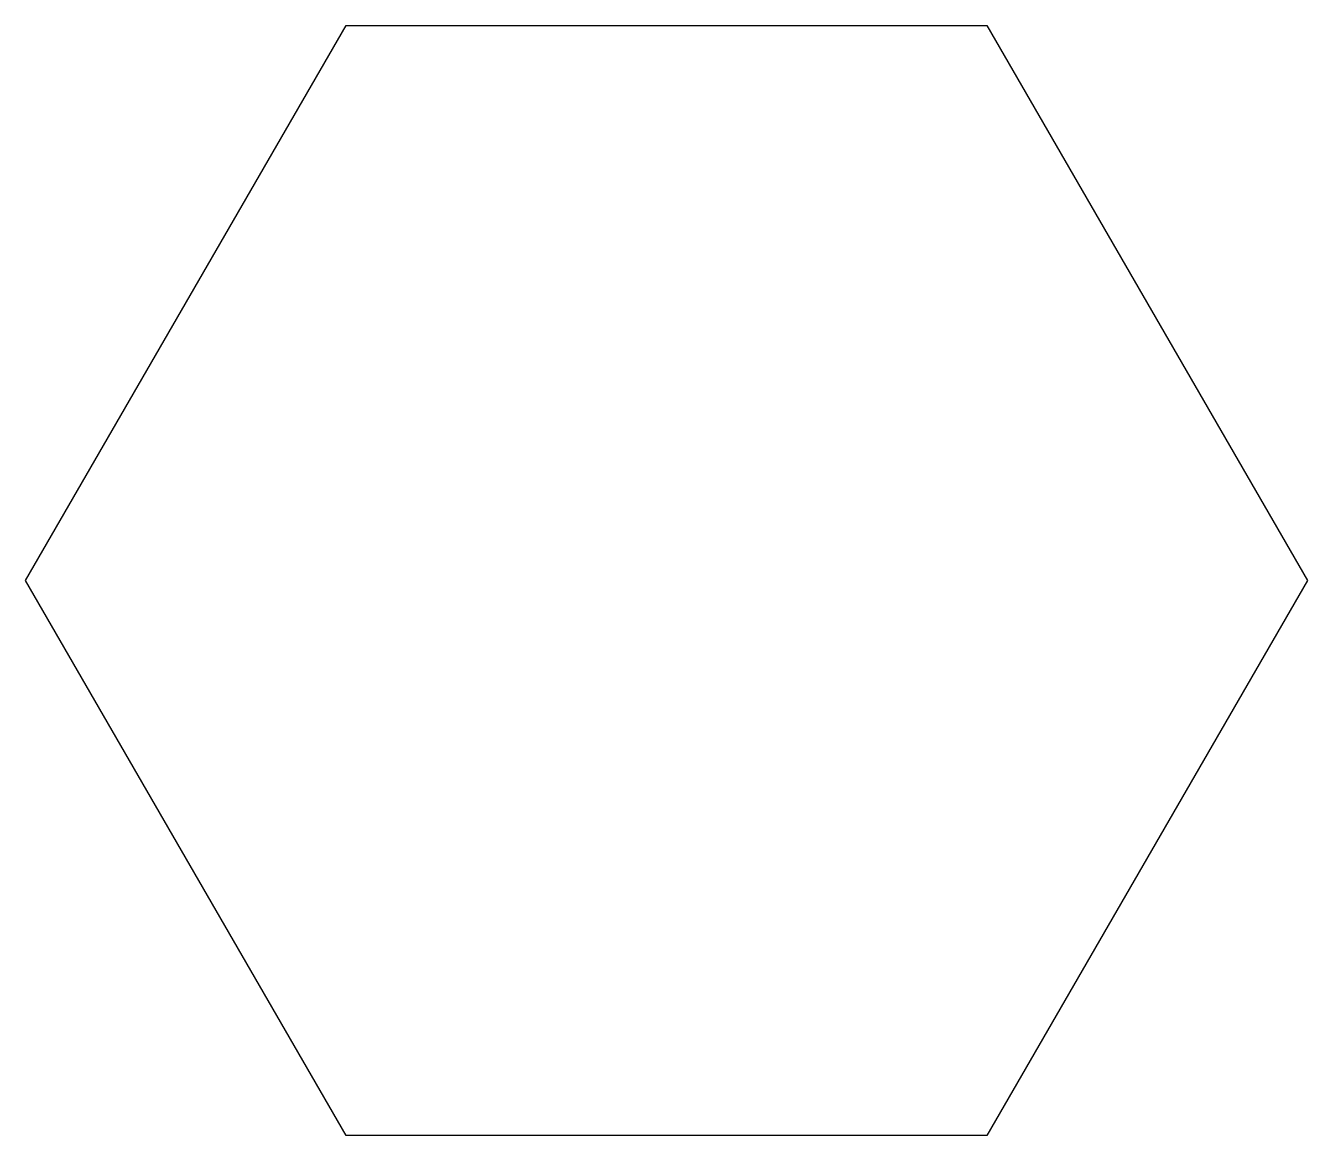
# Model space of a CAD drawing. Header units: millimetres. Extents: x -7.4 to 7.4, y -6.4 to 6.4.
import ezdxf

# ---------------------------------------------------------------- set-up
doc = ezdxf.new("R2010")
doc.units = ezdxf.units.MM
doc.layers.get('0').update_dxf_attribs({"linetype": 'CONTINUOUS'})

msp = doc.modelspace()

# ---------------------------------------------------------------- linework, layer by layer
msp.add_lwpolyline([(-7.39, 0), (-3.695, 6.4), (3.695, 6.4), (7.39, 0), (3.695, -6.4), (-3.695, -6.4)], close=True)

doc.saveas('drawing.dxf')
